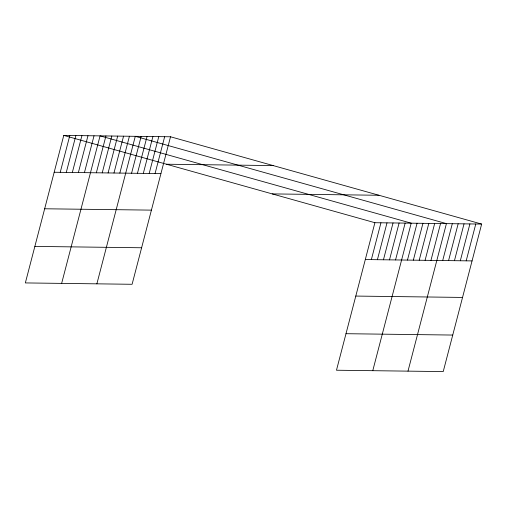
<?xml version="1.0" encoding="UTF-8"?>
<svg xmlns="http://www.w3.org/2000/svg" width="507" height="507" viewBox="0 0 507 507"><rect width="100%" height="100%" fill="white"/><g stroke="black" fill="none" stroke-linecap="round" stroke-linejoin="round"><path stroke-width="0.76" d="M170.523 136.776L63.774 135.413L25.35 282.925L132.099 284.288L170.523 136.776L481.65 224.075L443.226 371.587L336.477 370.224L374.901 222.712L481.65 224.075M60.232 172.329L69.82 135.496M66.278 172.405L75.873 135.572M72.33 172.481L81.925 135.648M78.376 172.557L87.971 135.724M84.428 172.633L94.023 135.8M61.645 283.388L100.069 135.876L411.196 223.175L372.772 370.687M96.349 172.786L105.944 135.952M102.218 172.862L111.813 136.028M108.086 172.938L117.681 136.104M113.961 173.014L123.556 136.18M119.829 173.083L129.424 136.25M96.875 283.838L135.299 136.326L446.42 223.625L407.996 371.137M131.573 173.236L141.168 136.402M137.448 173.312L147.043 136.478M143.316 173.388L152.911 136.548M149.191 173.457L158.78 136.624M155.06 173.533L164.655 136.7M371.352 259.622L380.947 222.788M377.404 259.698L386.999 222.865M383.45 259.78L393.045 222.941M389.503 259.857L399.098 223.023M395.549 259.933L405.144 223.099M407.47 260.085L417.065 223.251M413.344 260.161L422.939 223.327M419.213 260.23L428.808 223.397M425.088 260.306L434.676 223.473M430.956 260.383L440.551 223.549M442.7 260.535L452.295 223.701M448.568 260.604L458.163 223.771M454.443 260.68L464.038 223.847M460.312 260.756L469.907 223.923M466.187 260.832L475.781 223.999M166.448 164.224L273.197 165.586M54.179 172.253L160.928 173.609M272.227 193.902L378.976 195.265M44.667 208.776L151.416 210.132M34.863 246.402L141.618 247.765M365.306 259.546L472.055 260.909M355.787 296.069L462.542 297.432M345.989 333.701L452.738 335.057M63.774 135.413L374.901 222.712"/></g></svg>
